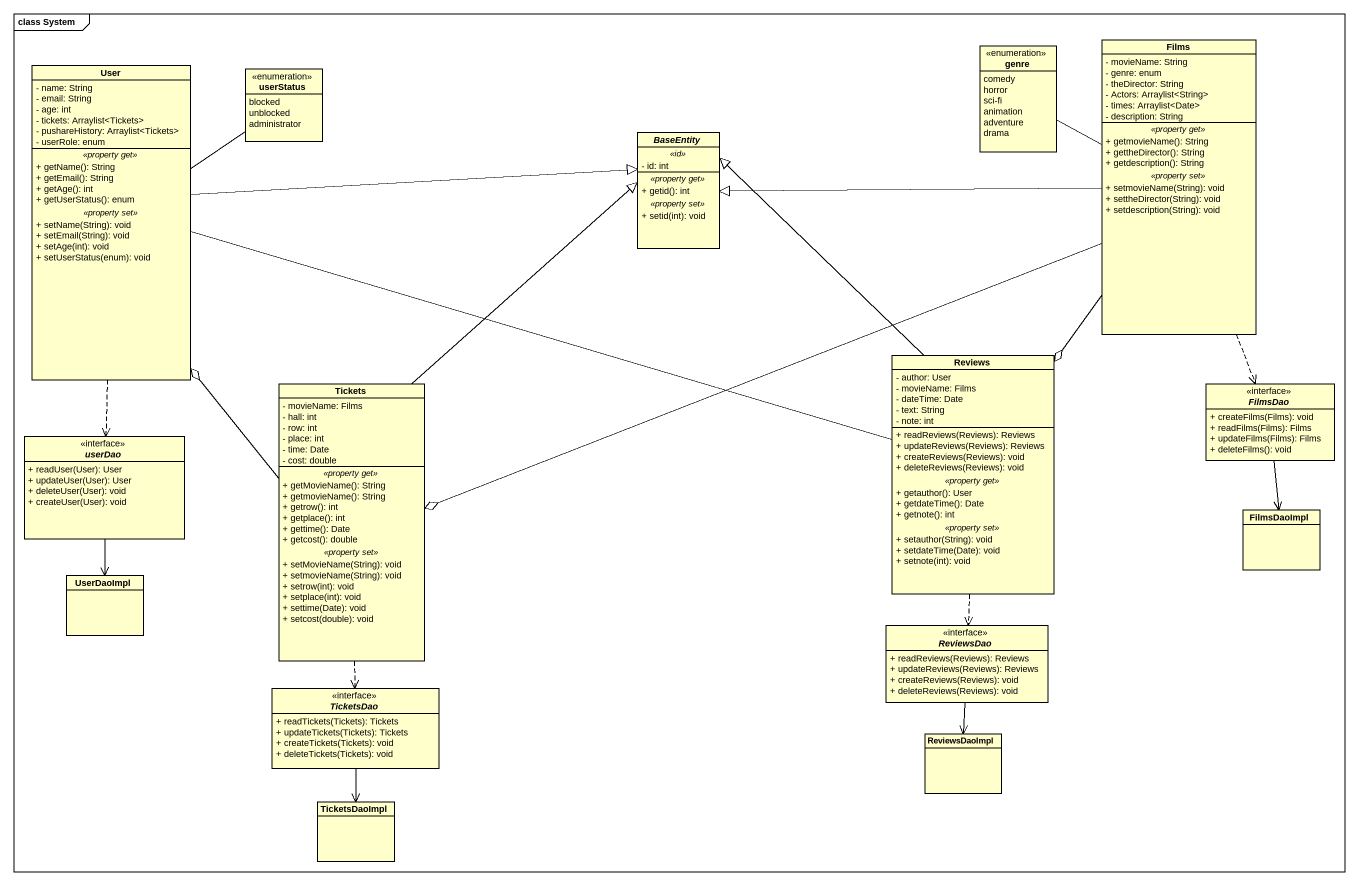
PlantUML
@startuml
mainframe class System
hide circle
hide empty members
skinparam classAttributeIconSize 0
class User {
  - name: String
  - email: String
  - age: int
  - tickets: Arraylist<Tickets>
  - pushareHistory: Arraylist<Tickets>
  - userRole: enum
  .. <<property get>> ..
  + getName(): String
  + getEmail(): String
  + getAge(): int
  + getUserStatus(): enum
  .. <<property set>> ..
  + setName(String): void
  + setEmail(String): void
  + setAge(int): void
  + setUserStatus(enum): void
}
enum userStatus {
  blocked
  unblocked
  administrator
}
enum genre {
  comedy
  horror
  sci-fi
  animation
  adventure
  drama
}
class Films {
  - movieName: String
  - genre: enum
  - theDirector: String
  - Actors: Arraylist<String>
  - times: Arraylist<Date>
  - description: String
  .. <<property get>> ..
  + getmovieName(): String
  + gettheDirector(): String
  + getdescription(): String
  .. <<property set>> ..
  + setmovieName(String): void
  + settheDirector(String): void
  + setdescription(String): void
}
abstract class BaseEntity {
  .. <<id>> ..
  - id: int
  .. <<property get>> ..
  + getid(): int
  .. <<property set>> ..
  + setid(int): void
}
class Reviews {
  - author: User
  - movieName: Films
  - dateTime: Date
  - text: String
  - note: int
  --
  + readReviews(Reviews): Reviews
  + updateReviews(Reviews): Reviews
  + createReviews(Reviews): void
  + deleteReviews(Reviews): void
  .. <<property get>> ..
  + getauthor(): User
  + getdateTime(): Date
  + getnote(): int
  .. <<property set>> ..
  + setauthor(String): void
  + setdateTime(Date): void
  + setnote(int): void
}
class Tickets {
  - movieName: Films
  - hall: int
  - row: int
  - place: int
  - time: Date
  - cost: double
  .. <<property get>> ..
  + getMovieName(): String
  + getmovieName(): String
  + getrow(): int
  + getplace(): int
  + gettime(): Date
  + getcost(): double
  .. <<property set>> ..
  + setMovieName(String): void
  + setmovieName(String): void
  + setrow(int): void
  + setplace(int): void
  + settime(Date): void
  + setcost(double): void
}
interface FilmsDao <<interface>> {
  + createFilms(Films): void
  + readFilms(Films): Films
  + updateFilms(Films): Films
  + deleteFilms(): void
}
interface userDao <<interface>> {
  + readUser(User): User
  + updateUser(User): User
  + deleteUser(User): void
  + createUser(User): void
}
class FilmsDaoImpl
class UserDaoImpl
interface ReviewsDao <<interface>> {
  + readReviews(Reviews): Reviews
  + updateReviews(Reviews): Reviews
  + createReviews(Reviews): void
  + deleteReviews(Reviews): void
}
interface TicketsDao <<interface>> {
  + readTickets(Tickets): Tickets
  + updateTickets(Tickets): Tickets
  + createTickets(Tickets): void
  + deleteTickets(Tickets): void
}
class ReviewsDaoImpl
class TicketsDaoImpl
User -right-|> BaseEntity
User -right- Reviews
User ..> userDao
userStatus -- User
Films -left- genre
Films -left-|> BaseEntity
Films --o Reviews
Films -left-o Tickets
Films ..> FilmsDao
Reviews -up-|> BaseEntity
Reviews ..> ReviewsDao
Tickets -up-o User
Tickets -up-|> BaseEntity
Tickets ..> TicketsDao
FilmsDao --> FilmsDaoImpl
userDao --> UserDaoImpl
ReviewsDao --> ReviewsDaoImpl
TicketsDao --> TicketsDaoImpl
@enduml
